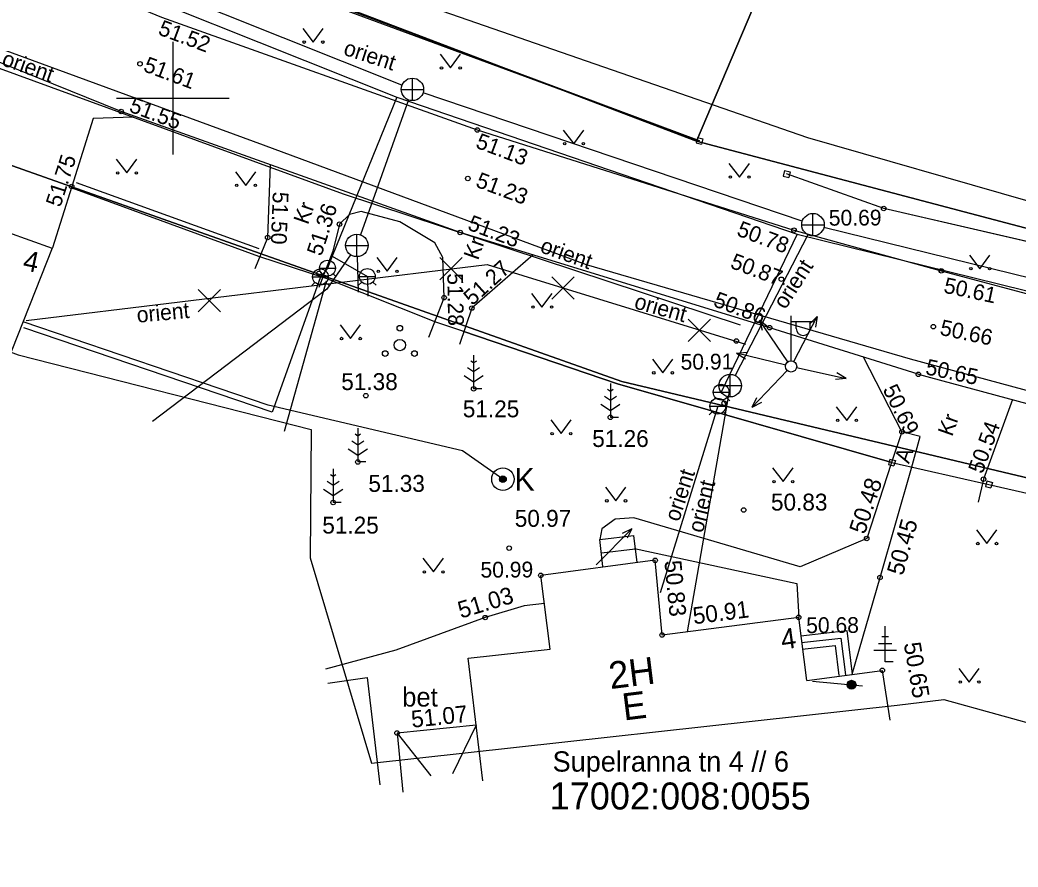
# Model space of a CAD drawing. Extents: x 641348 to 642102, y 6456398 to 6457052.
# Drawn here: x 641793.2 to 641837.55, y 6456665.85 to 6456703.47 of the extents above; entities that cross this region are included whole.
import ezdxf

# ---------------------------------------------------------------- set-up
doc = ezdxf.new("R2010")
doc.units = 0
for name, color, linetype in [('AED', 7, 'Continuous'), ('HALJASTUS', 7, 'Continuous'), ('HOONE', 7, 'Continuous'), ('KKAEV', 7, 'Continuous'), ('KORGUS', 7, 'Continuous'), ('KTRASS', 7, 'Continuous'), ('MOOTPIIR', 7, 'Continuous'), ('MPOHULIIN', 7, 'Continuous'), ('PIIR', 7, 'Continuous'), ('POST', 7, 'Continuous'), ('PUU', 7, 'Continuous'), ('SIOHULIIN', 7, 'Continuous'), ('TEE', 7, 'Continuous'), ('VKAEV', 7, 'Continuous'), ('VORK', 7, 'Continuous'), ('VTRASS', 7, 'Continuous')]:
    doc.layers.add(name, color=color, linetype=linetype)

msp = doc.modelspace()

# ---------------------------------------------------------------- linework, layer by layer
at = {"layer": 'AED'}
for p, q in [((641819.556, 6456699.521), (641823.395, 6456698.105)), ((641823.304, 6456698.256), (641823.243, 6456698.014)), ((641823.243, 6456698.014), (641823.485, 6456697.953)), ((641823.304, 6456698.256), (641823.546, 6456698.196)), ((641823.546, 6456698.196), (641823.485, 6456697.953)), ((641827.178, 6456696.785), (641827.117, 6456696.542)), ((641827.117, 6456696.542), (641827.36, 6456696.482)), ((641827.178, 6456696.785), (641827.421, 6456696.724)), ((641831.58, 6456695.097), (641827.269, 6456696.633)), ((641827.421, 6456696.724), (641827.36, 6456696.482)), ((641840.138, 6456693.125), (641831.58, 6456695.097)), ((641812.875, 6456689.643), (641811.681, 6456690.048)), ((641831.859, 6456683.972), (641831.789, 6456683.732)), ((641831.789, 6456683.732), (641832.029, 6456683.662)), ((641831.859, 6456683.972), (641832.099, 6456683.902)), ((641831.944, 6456683.817), (641836.258, 6456682.847)), ((641832.099, 6456683.902), (641832.029, 6456683.662)), ((641836.169, 6456682.999), (641836.106, 6456682.757)), ((641836.169, 6456682.999), (641836.411, 6456682.936)), ((641836.411, 6456682.936), (641836.348, 6456682.694)), ((641836.106, 6456682.757), (641836.348, 6456682.694))]:
    msp.add_line(p, q, dxfattribs=at)
for points in [[(641789.142, 6456710.889), (641793.291, 6456709.547), (641803.828, 6456705.282), (641804.812, 6456704.971), (641819.556, 6456699.521)], [(641811.681, 6456690.048), (641806.812, 6456691.99), (641803.814, 6456692.965), (641795.522, 6456696.001)], [(641812.875, 6456689.643), (641819.753, 6456687.308), (641831.944, 6456683.817)], [(641836.258, 6456682.847), (641852.562, 6456679.128), (641849.085, 6456666.58), (641847.183, 6456659.788)]]:
    msp.add_lwpolyline(points, dxfattribs=at)
at = {"layer": 'HALJASTUS'}
for p, q in [((641823.395, 6456698.105), (641789.142, 6456710.889)), ((641805.771, 6456703.095), (641806.234, 6456702.489)), ((641806.234, 6456702.489), (641806.68, 6456703.095)), ((641811.873, 6456701.948), (641812.336, 6456701.341)), ((641812.336, 6456701.341), (641812.782, 6456701.948)), ((641817.346, 6456698.581), (641817.809, 6456697.974)), ((641817.809, 6456697.974), (641818.255, 6456698.581)), ((641797.486, 6456697.286), (641797.95, 6456696.679)), ((641797.95, 6456696.679), (641798.395, 6456697.286)), ((641824.706, 6456697.101), (641825.169, 6456696.494)), ((641825.169, 6456696.494), (641825.615, 6456697.101)), ((641802.775, 6456696.731), (641803.238, 6456696.124)), ((641803.238, 6456696.124), (641803.684, 6456696.731)), ((641795.707, 6456696.248), (641803.824, 6456693.317)), ((641835.394, 6456693.03), (641835.857, 6456692.423)), ((641835.857, 6456692.423), (641836.302, 6456693.03)), ((641809.062, 6456692.919), (641809.525, 6456692.312)), ((641809.525, 6456692.312), (641809.971, 6456692.919)), ((641811.681, 6456690.048), (641806.812, 6456691.99)), ((641815.936, 6456691.327), (641816.399, 6456690.72)), ((641816.399, 6456690.72), (641816.845, 6456691.327)), ((641807.432, 6456689.928), (641807.895, 6456689.322)), ((641807.895, 6456689.322), (641808.341, 6456689.928)), ((641821.303, 6456688.405), (641821.767, 6456687.798)), ((641821.767, 6456687.798), (641822.212, 6456688.405)), ((641829.476, 6456686.295), (641829.94, 6456685.689)), ((641829.94, 6456685.689), (641830.385, 6456686.295)), ((641816.786, 6456685.705), (641817.249, 6456685.099)), ((641817.249, 6456685.099), (641817.695, 6456685.705)), ((641826.645, 6456683.573), (641827.109, 6456682.966)), ((641827.109, 6456682.966), (641827.554, 6456683.573)), ((641819.219, 6456682.72), (641819.682, 6456682.113)), ((641819.682, 6456682.113), (641820.128, 6456682.72)), ((641835.702, 6456680.824), (641836.166, 6456680.217)), ((641836.166, 6456680.217), (641836.611, 6456680.824)), ((641811.109, 6456679.563), (641811.573, 6456678.957)), ((641811.573, 6456678.957), (641812.018, 6456679.563)), ((641834.92, 6456674.67), (641835.384, 6456674.064)), ((641835.384, 6456674.064), (641835.829, 6456674.67))]:
    msp.add_line(p, q, dxfattribs=at)
for points in [[(641840.138, 6456693.125), (641831.58, 6456695.097), (641827.269, 6456696.633)], [(641804.961, 6456685.202), (641806.818, 6456691.887)], [(641831.944, 6456683.817), (641819.753, 6456687.308), (641812.875, 6456689.643)]]:
    msp.add_lwpolyline(points, dxfattribs=at)
for centre in [(641805.833, 6456702.489), (641806.662, 6456702.489), (641811.935, 6456701.341), (641812.764, 6456701.341), (641817.408, 6456697.974), (641818.237, 6456697.974), (641797.549, 6456696.679), (641798.378, 6456696.679), (641824.768, 6456696.494), (641825.597, 6456696.494), (641802.837, 6456696.124), (641803.666, 6456696.124), (641809.124, 6456692.312), (641809.953, 6456692.312), (641835.456, 6456692.423), (641836.285, 6456692.423), (641815.998, 6456690.72), (641816.827, 6456690.72), (641807.494, 6456689.322), (641808.323, 6456689.322), (641821.366, 6456687.798), (641822.194, 6456687.798), (641829.539, 6456685.689), (641830.367, 6456685.689), (641816.848, 6456685.099), (641817.677, 6456685.099), (641826.708, 6456682.966), (641827.537, 6456682.966), (641819.281, 6456682.113), (641820.11, 6456682.113), (641835.765, 6456680.217), (641836.593, 6456680.217), (641811.172, 6456678.957), (641812, 6456678.957), (641834.983, 6456674.064), (641835.811, 6456674.064)]:
    msp.add_circle(centre, 0.055, dxfattribs=at)
at = {"layer": 'HOONE'}
for p, q in [((641821.426, 6456679.474), (641816.345, 6456678.805)), ((641821.736, 6456676.154), (641821.426, 6456679.474)), ((641816.767, 6456675.521), (641816.345, 6456678.805)), ((641827.806, 6456676.939), (641821.736, 6456676.154)), ((641828.166, 6456674.135), (641827.806, 6456676.939))]:
    msp.add_line(p, q, dxfattribs=at)
for points in [[(641784.7, 6456696.89), (641794.64, 6456693.33), (641792.589, 6456688.177)], [(641819.109, 6456679.196), (641818.965, 6456680.397), (641820.467, 6456680.577), (641820.611, 6456679.376)], [(641819.036, 6456679.808), (641820.545, 6456679.989)], [(641827.896, 6456676.125), (641829.946, 6456676.35), (641830.18, 6456674.422)], [(641827.929, 6456675.827), (641829.684, 6456676.019), (641829.882, 6456674.386)], [(641813.769, 6456669.678), (641813.122, 6456675.122), (641816.767, 6456675.521)], [(641827.961, 6456675.529), (641829.422, 6456675.689), (641829.584, 6456674.35)], [(641828.166, 6456674.135), (641831.518, 6456674.584), (641831.858, 6456672.37)], [(641813.479, 6456672.145), (641809.958, 6456671.801), (641810.219, 6456669.171)], [(641809.958, 6456671.801), (641811.456, 6456669.9)], [(641813.479, 6456672.145), (641812.422, 6456669.995)]]:
    msp.add_lwpolyline(points, dxfattribs=at)
at = {"layer": 'KKAEV'}
for p, q in [((641810.64, 6456699.89), (641810.64, 6456700.89)), ((641810.14, 6456700.39), (641811.14, 6456700.39)), ((641828.44, 6456693.88), (641828.44, 6456694.88)), ((641827.94, 6456694.38), (641828.94, 6456694.38)), ((641808.17, 6456692.96), (641808.17, 6456693.96)), ((641807.67, 6456693.46), (641808.67, 6456693.46)), ((641824.76, 6456686.73), (641824.76, 6456687.73)), ((641824.26, 6456687.23), (641825.26, 6456687.23))]:
    msp.add_line(p, q, dxfattribs=at)
for centre in [(641810.64, 6456700.39), (641828.44, 6456694.38), (641808.17, 6456693.46), (641824.76, 6456687.23)]:
    msp.add_circle(centre, 0.5, dxfattribs=at)
at = {"layer": 'KORGUS'}
for centre in [(641798.536, 6456701.522), (641797.698, 6456699.41), (641813.523, 6456698.586), (641795.504, 6456696.076), (641813.103, 6456696.43), (641831.58, 6456695.097), (641807.399, 6456694.4), (641804.213, 6456693.811), (641812.764, 6456694.035), (641827.596, 6456694.133), (641806.492, 6456692.218), (641834.142, 6456692.332), (641827.034, 6456691.956), (641812.05, 6456691.136), (641813.281, 6456690.676), (641826.515, 6456689.805), (641833.784, 6456689.85), (641825.037, 6456689.214), (641833.12, 6456687.736), (641808.574, 6456686.784), (641813.362, 6456687.087), (641824.494, 6456686.456), (641819.437, 6456685.822), (641832.394, 6456685.179), (641808.217, 6456683.841), (641836.012, 6456683.076), (641807.12, 6456682.041), (641825.362, 6456681.707), (641830.826, 6456680.438), (641814.942, 6456680.015), (641821.426, 6456679.474), (641816.345, 6456678.805), (641831.419, 6456678.711), (641813.877, 6456676.929), (641827.806, 6456676.939), (641821.736, 6456676.154), (641831.518, 6456674.584), (641809.958, 6456671.801)]:
    msp.add_circle(centre, 0.1, dxfattribs=at)
at = {"layer": 'KTRASS'}
for p, q in [((641811.858, 6456692.917), (641812.848, 6456691.927)), ((641811.858, 6456691.927), (641812.848, 6456692.917)), ((641816.842, 6456692.067), (641817.832, 6456691.077)), ((641816.842, 6456691.077), (641817.832, 6456692.067)), ((641801.126, 6456691.506), (641802.116, 6456690.516)), ((641801.126, 6456690.516), (641802.116, 6456691.506)), ((641822.9, 6456690.178), (641823.89, 6456689.188)), ((641822.9, 6456689.188), (641823.89, 6456690.178)), ((641824.665, 6456686.739), (641822.851, 6456676.302))]:
    msp.add_line(p, q, dxfattribs=at)
for points in [[(641882.293, 6456676.556), (641879.793, 6456677.264), (641862.272, 6456681.047), (641847.198, 6456684.508), (641832.779, 6456688.406), (641818.38, 6456692.599), (641804.031, 6456697.918), (641789.589, 6456703.204), (641753.737, 6456718.29), (641739.389, 6456723.643), (641725.028, 6456728.774), (641710.75, 6456733.824), (641690.66, 6456742.345), (641687.29, 6456743.368), (641680.424, 6456744.475), (641672.832, 6456744.827), (641664.505, 6456743.391)], [(641810.176, 6456700.575), (641794.354, 6456706.895)], [(641827.966, 6456694.54), (641811.114, 6456700.23)], [(641810.472, 6456699.919), (641808.338, 6456693.931)], [(641828.211, 6456693.935), (641824.989, 6456687.675)], [(641873.534, 6456683.289), (641828.926, 6456694.261)], [(641807.888, 6456693.047), (641806.84, 6456691.51), (641799.1, 6456685.64)], [(641793.484, 6456690.122), (641813.963, 6456692.613), (641825.437, 6456689.078)], [(641808.184, 6456692.96), (641808.23, 6456691.38)]]:
    msp.add_lwpolyline(points, dxfattribs=at)
at = {"layer": 'MOOTPIIR'}
for points in [[(641633.656, 6456869.61), (641593.324, 6456824.646), (641596.15, 6456817.474), (641671.451, 6456766.581), (641700.616, 6456747.612), (641725.094, 6456737.587), (641754.787, 6456728.17), (641767.741, 6456722.035), (641796.852, 6456709.122), (641828.195, 6456698.248), (641877.143, 6456684.18), (641878.917, 6456688.745), (641860.096, 6456702.123), (641832.096, 6456722.629), (641785.033, 6456756.496), (641716.148, 6456806.694), (641633.656, 6456869.61)], [(641658.049, 6456747.768), (641664.347, 6456745.456), (641665.65, 6456742.161), (641672.689, 6456735.734), (641684.85, 6456736.647), (641696.225, 6456730.563), (641699.246, 6456726.945), (641702.591, 6456724.379), (641710.615, 6456724.938), (641714.896, 6456723.489), (641715.361, 6456721.771), (641751.632, 6456709.305), (641755.504, 6456704.38), (641772.442, 6456698.694), (641777.454, 6456694.452), (641793.131, 6456688.605), (641806.137, 6456685.281), (641806.101, 6456679.59), (641808.818, 6456670.456), (641832.177, 6456673.045), (641834.257, 6456673.29), (641848.388, 6456669.376)]]:
    msp.add_lwpolyline(points, dxfattribs=at)
at = {"layer": 'MPOHULIIN'}
for p, q in [((641826.056, 6456690.146), (641826.187, 6456689.689)), ((641826.056, 6456690.146), (641826.434, 6456689.857)), ((641827.328, 6456688.29), (641826.056, 6456690.146)), ((641827.585, 6456688.305), (641828.632, 6456690.297)), ((641828.632, 6456690.297), (641828.289, 6456689.967)), ((641828.632, 6456690.297), (641828.553, 6456689.828)), ((641825.041, 6456688.678), (641825.515, 6456688.714)), ((641825.041, 6456688.678), (641825.443, 6456688.424)), ((641827.226, 6456688.143), (641825.041, 6456688.678)), ((641827.296, 6456687.903), (641825.741, 6456686.277)), ((641827.469, 6456688.084), (641827.469, 6456688.084)), ((641827.469, 6456688.084), (641827.469, 6456688.084)), ((641827.469, 6456688.084), (641827.469, 6456688.084)), ((641827.469, 6456688.084), (641827.469, 6456688.084)), ((641827.469, 6456688.084), (641827.469, 6456688.084)), ((641827.713, 6456688.031), (641829.913, 6456687.555)), ((641829.913, 6456687.555), (641829.503, 6456687.797)), ((641829.913, 6456687.555), (641829.44, 6456687.505)), ((641825.741, 6456686.277), (641825.946, 6456686.706)), ((641825.741, 6456686.277), (641826.162, 6456686.499)), ((641818.809, 6456679.276), (641820.392, 6456680.875)), ((641820.392, 6456680.875), (641819.968, 6456680.66)), ((641820.392, 6456680.875), (641820.18, 6456680.45)), ((641818.633, 6456679.099), (641818.633, 6456679.099))]:
    msp.add_line(p, q, dxfattribs=at)
at = {"layer": 'PIIR'}
for points in [[(641646.18, 6456782.39), (641672.79, 6456764.25), (641697.3, 6456747.91), (641719.52, 6456738.33), (641731.23, 6456734.8), (641749.48, 6456728.73), (641750.73, 6456728.32), (641763.39, 6456722.64), (641793.3, 6456709.51), (641823.26, 6456698.09), (641877.51, 6456683.77), (641879.49, 6456689.1), (641888.21, 6456688.44), (641898.03, 6456667.86), (641852.9, 6456679.59), (641819.95, 6456687.41), (641784.45, 6456699.97), (641698.58, 6456730.12), (641582.54, 6456812)], [(641780.144, 6456690.411), (641784.45, 6456699.97), (641819.95, 6456687.41), (641852.9, 6456679.59), (641848.47, 6456658.665)]]:
    msp.add_lwpolyline(points, dxfattribs=at)
for points in [[(641823.26, 6456698.09), (641793.3, 6456709.51), (641800.88, 6456720.52), (641805.11, 6456721.91), (641815.41, 6456736.32), (641835.3, 6456721.84), (641829.3, 6456712.33)], [(641823.26, 6456698.09), (641829.3, 6456712.33), (641835.3, 6456721.84), (641879.49, 6456689.1), (641877.51, 6456683.77)]]:
    msp.add_lwpolyline(points, close=True, dxfattribs=at)
at = {"layer": 'POST'}
for p, q in [((641827.469, 6456688.334), (641827.469, 6456690.334)), ((641827.469, 6456690.084), (641828.469, 6456690.084)), ((641827.696, 6456689.763), (641827.696, 6456690.084)), ((641828.309, 6456689.763), (641828.309, 6456690.084)), ((641827.469, 6456688.084), (641827.469, 6456688.084))]:
    msp.add_line(p, q, dxfattribs=at)
msp.add_circle((641827.469, 6456688.084), 0.25, dxfattribs=at)
msp.add_arc((641828.002, 6456689.763), 0.306, 180, 0, dxfattribs=at)
at = {"layer": 'PUU'}
for p, q in [((641813.362, 6456688.587), (641813.362, 6456687.087)), ((641813.362, 6456688.237), (641813.238, 6456688.32)), ((641813.486, 6456688.32), (641813.362, 6456688.237)), ((641812.938, 6456687.676), (641813.362, 6456687.394)), ((641813.362, 6456687.837), (641813.095, 6456688.015)), ((641813.629, 6456688.015), (641813.362, 6456687.837)), ((641813.362, 6456687.394), (641813.786, 6456687.676)), ((641819.437, 6456687.322), (641819.437, 6456685.822)), ((641813.722, 6456687.087), (641813.362, 6456687.087)), ((641819.437, 6456686.972), (641819.313, 6456687.055)), ((641819.561, 6456687.055), (641819.437, 6456686.972)), ((641819.013, 6456686.411), (641819.437, 6456686.129)), ((641819.437, 6456686.572), (641819.17, 6456686.75)), ((641819.704, 6456686.75), (641819.437, 6456686.572)), ((641819.437, 6456686.129), (641819.861, 6456686.411)), ((641819.797, 6456685.822), (641819.437, 6456685.822)), ((641808.217, 6456684.991), (641808.093, 6456685.074)), ((641808.217, 6456685.341), (641808.217, 6456683.841)), ((641808.341, 6456685.074), (641808.217, 6456684.991)), ((641808.217, 6456684.591), (641807.95, 6456684.769)), ((641808.484, 6456684.769), (641808.217, 6456684.591)), ((641807.793, 6456684.43), (641808.217, 6456684.148)), ((641808.217, 6456684.148), (641808.641, 6456684.43)), ((641808.577, 6456683.841), (641808.217, 6456683.841)), ((641807.12, 6456683.191), (641806.996, 6456683.274)), ((641807.12, 6456683.541), (641807.12, 6456682.041)), ((641807.244, 6456683.274), (641807.12, 6456683.191)), ((641807.12, 6456682.791), (641806.853, 6456682.969)), ((641807.387, 6456682.969), (641807.12, 6456682.791)), ((641806.696, 6456682.63), (641807.12, 6456682.348)), ((641807.12, 6456682.348), (641807.544, 6456682.63)), ((641807.48, 6456682.041), (641807.12, 6456682.041)), ((641831.646, 6456674.969), (641831.646, 6456676.544)), ((641831.946, 6456675.769), (641831.346, 6456675.769)), ((641831.796, 6456676.069), (641831.496, 6456676.069)), ((641832.146, 6456675.469), (641831.146, 6456675.469)), ((641832.006, 6456674.969), (641831.646, 6456674.969))]:
    msp.add_line(p, q, dxfattribs=at)
for centre, radius in [((641810.083, 6456689.781), 0.125), ((641810.083, 6456689.031), 0.25), ((641809.433, 6456688.656), 0.125), ((641810.733, 6456688.656), 0.125)]:
    msp.add_circle(centre, radius, dxfattribs=at)
at = {"layer": 'SIOHULIIN'}
for p, q in [((641828.166, 6456674.135), (641828.166, 6456674.135)), ((641828.415, 6456674.111), (641830.646, 6456673.897))]:
    msp.add_line(p, q, dxfattribs=at)
for radius in [0.199, 0.19, 0.18, 0.171, 0.162, 0.152, 0.143, 0.133, 0.124, 0.114, 0.105, 0.0953, 0.0858, 0.0763, 0.0669, 0.0574, 0.0479, 0.0385, 0.029, 0.0195, 0.0101, 0.00061]:
    msp.add_circle((641830.152, 6456673.944), radius, dxfattribs=at)
at = {"layer": 'TEE'}
for points in [[(641734.576, 6456728.639), (641755.562, 6456721.21), (641768.6, 6456716.002), (641786.171, 6456709.09), (641799.497, 6456703.59), (641813.523, 6456698.586), (641827.596, 6456694.133), (641834.142, 6456692.332), (641846.862, 6456688.935), (641862.744, 6456685.086), (641876.234, 6456681.823)], [(641833.12, 6456687.736), (641826.515, 6456689.805), (641812.764, 6456694.035), (641797.698, 6456699.41), (641784.891, 6456704.588), (641766.364, 6456711.811), (641754.09, 6456716.634), (641733.149, 6456724.616)], [(641798.232, 6456699.16), (641796.46, 6456699.096), (641795.504, 6456696.076), (641794.646, 6456693.354)], [(641803.655, 6456692.437), (641804.213, 6456693.811), (641804.33, 6456697.044)], [(641811.368, 6456689.38), (641812.05, 6456691.136), (641812, 6456692.915), (641811.636, 6456693.576), (641810.09, 6456694.503), (641808.359, 6456694.962), (641807.846, 6456694.826), (641807.399, 6456694.4), (641807.1, 6456693.199), (641806.485, 6456691.589)], [(641816.001, 6456693.039), (641813.281, 6456690.676), (641812.729, 6456689.057)], [(641832.394, 6456685.179), (641830.685, 6456688.499)], [(641833.12, 6456687.736), (641845.727, 6456684.341), (641861.609, 6456680.66), (641874.711, 6456677.245)], [(641837.303, 6456686.609), (641836.012, 6456683.076), (641835.773, 6456682.049)], [(641832.817, 6456683.565), (641833.203, 6456684.97), (641832.394, 6456685.179), (641831.908, 6456683.773)], [(641831.908, 6456683.773), (641830.826, 6456680.438), (641827.868, 6456679.189), (641820.478, 6456681.364), (641819.657, 6456681.304), (641819.06, 6456680.878), (641818.965, 6456680.397)], [(641830.18, 6456674.422), (641831.419, 6456678.711), (641832.817, 6456683.565)], [(641820.508, 6456679.995), (641827.72, 6456678.438), (641827.806, 6456676.939)], [(641816.505, 6456677.562), (641815.605, 6456677.452), (641813.877, 6456676.929), (641809.905, 6456675.484), (641806.783, 6456674.637)], [(641806.879, 6456674.011), (641808.637, 6456674.266), (641809.195, 6456669.508)]]:
    msp.add_lwpolyline(points, dxfattribs=at)
at = {"layer": 'VKAEV'}
for p, q in [((641806.623, 6456692.203), (641806.483, 6456692.063)), ((641806.52, 6456692.45), (641807.22, 6456692.45)), ((641807.117, 6456692.203), (641807.257, 6456692.063)), ((641806.307, 6456691.819), (641806.168, 6456691.679)), ((641806.205, 6456692.066), (641806.905, 6456692.066)), ((641806.802, 6456691.819), (641806.942, 6456691.679)), ((641808.393, 6456691.833), (641808.253, 6456691.693)), ((641808.29, 6456692.08), (641808.99, 6456692.08)), ((641808.887, 6456691.833), (641809.027, 6456691.693)), ((641824.01, 6456686.94), (641824.71, 6456686.94)), ((641824.113, 6456686.693), (641823.973, 6456686.553)), ((641824.607, 6456686.693), (641824.747, 6456686.553)), ((641823.962, 6456686.072), (641823.822, 6456685.932)), ((641823.86, 6456686.319), (641824.56, 6456686.319)), ((641824.457, 6456686.072), (641824.597, 6456685.932))]:
    msp.add_line(p, q, dxfattribs=at)
for centre, radius in [((641806.87, 6456692.45), 0.35), ((641806.555, 6456692.066), 0.35), ((641808.64, 6456692.08), 0.35), ((641824.36, 6456686.94), 0.35), ((641824.21, 6456686.319), 0.35), ((641814.664, 6456683.075), 0.5), ((641814.664, 6456683.075), 0.15), ((641814.664, 6456683.075), 0.125), ((641814.664, 6456683.075), 0.1), ((641814.664, 6456683.075), 0.075), ((641814.664, 6456683.075), 0.05), ((641814.664, 6456683.075), 0.025)]:
    msp.add_circle(centre, radius, dxfattribs=at)
at = {"layer": 'VORK'}
for p, q in [((641800, 6456702.5), (641800, 6456697.5)), ((641797.5, 6456700), (641802.5, 6456700))]:
    msp.add_line(p, q, dxfattribs=at)
at = {"layer": 'VTRASS'}
msp.add_line((641824.21, 6456686.319), (641821.653, 6456678.032), dxfattribs=at)
for points in [[(641751.11, 6456723.51), (641793.67, 6456706.54), (641809.95, 6456700.05), (641807.08, 6456692.98), (641806.87, 6456692.45), (641806.55, 6456692.02), (641804.41, 6456686.05), (641793.38, 6456689.8)], [(641791.761, 6456714.782), (641786.548, 6456703.42), (641807.561, 6456695.748), (641825.211, 6456689.934)], [(641809.95, 6456700.05), (641827.73, 6456693.96), (641824.36, 6456686.94)], [(641827.73, 6456693.96), (641873.9, 6456682.58), (641888.33, 6456679.03), (641889.95, 6456678.86), (641899.24, 6456683.66), (641900.62, 6456684.37)], [(641807.08, 6456692.98), (641808.64, 6456692.08), (641808.66, 6456691.21)], [(641814.664, 6456683.075), (641812.861, 6456684.334), (641804.227, 6456686.371), (641793.342, 6456690.07)]]:
    msp.add_lwpolyline(points, dxfattribs=at)

# ---------------------------------------------------------------- texts
at = {"layer": 'HOONE'}
for s, height, rotation, p in [('4', 0.9, 348.1526, (641793.289, 6456692.378)), ('4', 0.9, 7.961, (641827.075, 6456675.505)), ('2H', 1.2, 7.155, (641819.442, 6456673.751)), ('E', 1.2, 7.155, (641820.039, 6456672.354))]:
    msp.add_text(s, height=height, rotation=rotation, dxfattribs=at).set_placement(p)
at = {"layer": 'KORGUS'}
for s, height, rotation, p in [('51.52', 0.7, 339.4573, (641799.302, 6456702.838)), ('51.61', 0.7, 339.4573, (641798.647, 6456701.21)), ('51.55', 0.7, 339.4573, (641798.013, 6456699.412)), ('51.13', 0.7, 339.4573, (641813.411, 6456697.811)), ('51.75', 0.7, 72.1926, (641795.001, 6456695.121)), ('51.23', 0.7, 339.4573, (641813.411, 6456696.077)), ('51.50', 0.7, 267.6864, (641804.443, 6456695.854)), ('51.36', 0.7, 72.1926, (641806.598, 6456692.949)), ('51.23', 0.7, 339.4573, (641813.052, 6456694.174)), ('50.69', 0.7, 0.2837, (641829.144, 6456694.336)), ('50.78', 0.7, 339.4573, (641825.011, 6456693.912)), ('50.87', 0.7, 339.4573, (641824.721, 6456692.475)), ('51.27', 0.7, 42.3662, (641813.307, 6456690.757)), ('51.28', 0.7, 270.9663, (641812.19, 6456692.219)), ('50.61', 0.7, 348.0331, (641834.21, 6456691.366)), ('50.86', 0.7, 339.4573, (641823.973, 6456690.771)), ('50.66', 0.7, 348.0331, (641834.041, 6456689.493)), ('50.91', 0.7, 0.2837, (641822.559, 6456687.94)), ('50.65', 0.7, 348.0331, (641833.401, 6456687.741)), ('50.69', 0.7, 296.2744, (641831.523, 6456687.07)), ('50.54', 0.7, 70.0892, (641835.97, 6456683.281)), ('50.48', 0.75, 71.7431, (641830.74, 6456680.591)), ('50.45', 0.75, 74.495, (641832.432, 6456678.762)), ('50.99', 0.7, 0.2837, (641813.668, 6456678.703)), ('50.83', 0.75, 275.3894, (641821.838, 6456679.442)), ('51.03', 0.75, 16.6216, (641812.793, 6456676.882)), ('50.91', 0.75, 7.1703, (641823.147, 6456676.63)), ('50.68', 0.7, 0.2837, (641828.139, 6456676.239)), ('50.65', 0.75, 279.6159, (641832.471, 6456675.776)), ('51.07', 0.75, 5.8233, (641810.624, 6456672.038))]:
    msp.add_text(s, height=height, rotation=rotation, dxfattribs=at).set_placement(p)
for s, p in [('51.38', (641807.48, 6456687.034)), ('51.25', (641812.88, 6456685.825)), ('51.26', (641818.631, 6456684.507)), ('51.33', (641808.685, 6456682.513)), ('50.83', (641826.573, 6456681.683)), ('50.97', (641815.189, 6456680.961)), ('51.25', (641806.638, 6456680.661))]:
    msp.add_text(s, height=0.75, dxfattribs=at).set_placement(p)
at = {"layer": 'KTRASS'}
for rotation, p in [(342.029, (641807.534, 6456701.941)), (57.073, (641827.211, 6456690.582)), (5.2622, (641798.424, 6456690.024)), (344.3269, (641820.455, 6456690.673)), (76.0813, (641823.543, 6456680.656))]:
    msp.add_text('orient', height=0.7, rotation=rotation, dxfattribs=at).set_placement(p)
at = {"layer": 'PIIR'}
for s, height, p in [('Supelranna tn 4 // 6', 0.9, (641816.87, 6456670.088)), ('17002:008:0055', 1.2, (641816.738, 6456668.406))]:
    msp.add_text(s, height=height, dxfattribs=at).set_placement(p)
at = {"layer": 'TEE'}
for s, p in [('Kr', (641805.997, 6456694.349)), ('Kr', (641813.556, 6456692.771)), ('Kr', (641834.624, 6456684.939)), ('A', (641832.701, 6456683.734))]:
    msp.add_text(s, height=0.7, rotation=70.6238, dxfattribs=at).set_placement(p)
msp.add_text('bet', height=0.85, dxfattribs=at).set_placement((641810.187, 6456672.977))
at = {"layer": 'VKAEV'}
msp.add_text('K', height=1, dxfattribs=at).set_placement((641815.18, 6456682.57))
at = {"layer": 'VTRASS'}
for rotation, p in [(340.5966, (641792.353, 6456701.474)), (340.5966, (641816.272, 6456693.169)), (71.906, (641822.483, 6456681.153))]:
    msp.add_text('orient', height=0.7, rotation=rotation, dxfattribs=at).set_placement(p)

doc.saveas('drawing.dxf')
